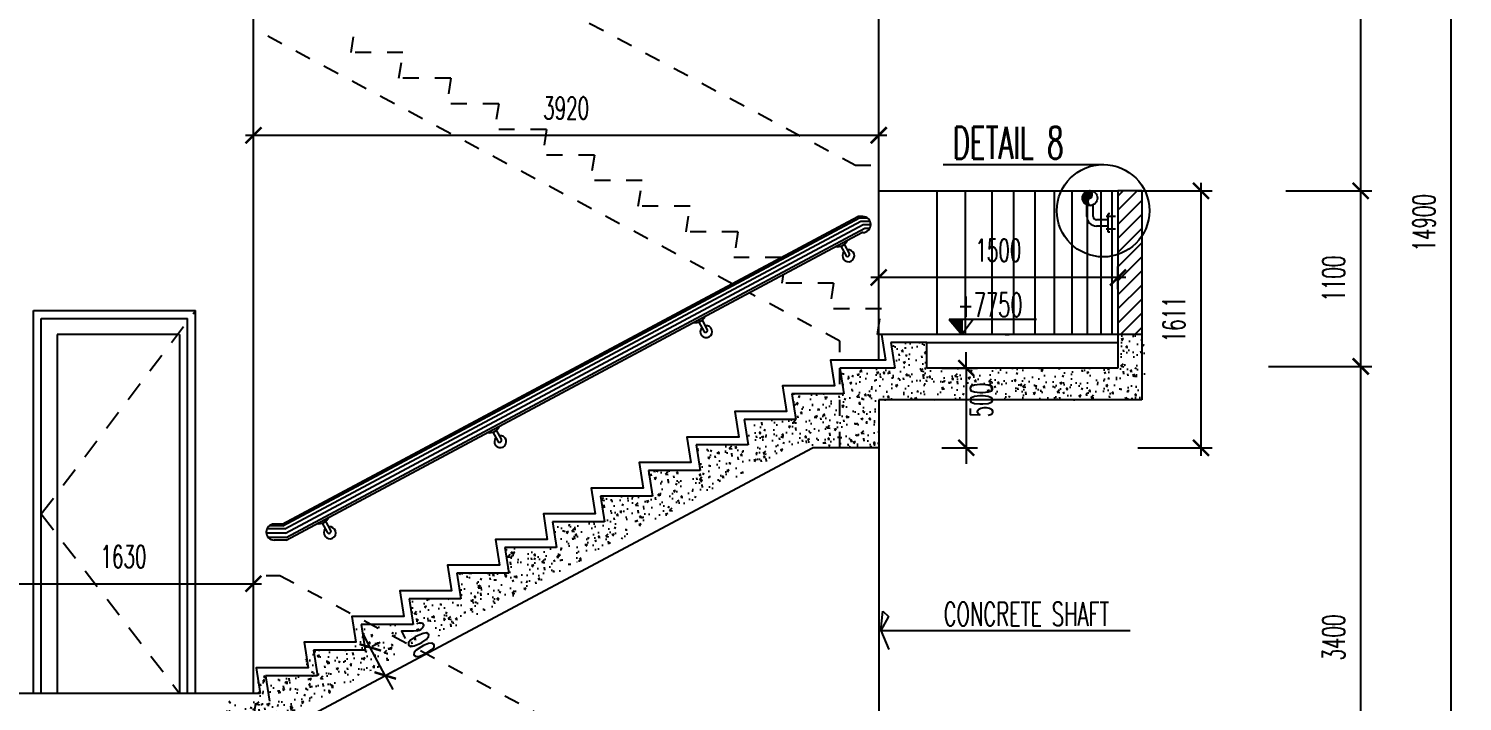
# Model space of a CAD drawing. Extents: x 417906 to 836305, y 43280 to 86914.
# Drawn here: x 418150.66 to 418159.65, y 43456.53 to 43460.75 of the extents above; entities that cross this region are included whole.
import ezdxf

# ---------------------------------------------------------------- set-up
doc = ezdxf.new("R2010")
doc.units = 0
doc.header["$MEASUREMENT"] = 0
doc.header["$PDMODE"] = 3
doc.header["$PDSIZE"] = 0.1
doc.linetypes.add('HIDDEN2', pattern=[0.1875, 0.125, -0.0625])
doc.layers.get('0').update_dxf_attribs({"linetype": 'CONTINUOUS'})
doc.layers.get('DEFPOINTS').update_dxf_attribs({"linetype": 'CONTINUOUS'})
for name, color, linetype in [('AC', 2, 'CONTINUOUS'), ('DIM', 4, 'CONTINUOUS'), ('DIM-OUT', 4, 'CONTINUOUS'), ('Dimout', 4, 'CONTINUOUS'), ('DOOR', 4, 'CONTINUOUS'), ('EL', 2, 'CONTINUOUS'), ('ELEV-LEV', 3, 'CONTINUOUS'), ('HAND', 2, 'CONTINUOUS'), ('HAT', 8, 'CONTINUOUS'), ('Hatch', 11, 'CONTINUOUS'), ('SHAFT', 3, 'CONTINUOUS'), ('TXT', 2, 'CONTINUOUS'), ('TXT2', 6, 'CONTINUOUS'), ('WALL', 6, 'CONTINUOUS'), ('WIN', 3, 'CONTINUOUS')]:
    doc.layers.add(name, color=color, linetype=linetype)
doc.styles.add('ROMANS', font='ROMANS.shx', dxfattribs={"width": 0.6})
doc.dimstyles.new('STANDARD in', dxfattribs={"dimtxt": 0.14, "dimasz": 0.1, "dimexe": 0.07, "dimexo": 0.05, "dimgap": 0.1, "dimtad": 1, "dimdec": 0, "dimlfac": 1000, "dimzin": 0, "dimdsep": 46, "dimtxsty": 'ROMANS', "dimblk": 'ARCHTICK', "dimcen": 0.05, "dimdle": 0.05, "dimclrd": 4, "dimclre": 4, "dimclrt": 2, "dimadec": 0, "dimazin": 0, "dimtfac": 1, "dimtdec": 0, "dimtmove": 2, "dimatfit": 3, "dimfxl": 0, "dimtolj": 1, "dimtzin": 0, "dimarcsym": 0})
pattern_1 = [(50, (0.018, 0), (0.14345203652, -0.012550426997), [0.015, -0.165]), (355, (0.018, 0), (-0.027750266723, 0.15043842674), [0.012, -0.132]), (100.4514, (0.02995, -0.00105), (0.115701876343, 0.13788790841), [0.012748038, -0.1402284224]), (46.1842, (0.018, 0.04), (0.213448209725, -0.033103802866), [0.0225, -0.2475]), (96.6356, (0.03579, 0.03724), (0.18693254111, 0.19482357418), [0.0191220576, -0.2103426]), (351.1842, (0.018, 0.04), (0.18693238903, 0.19482372019), [0.018, -0.198]), (21, (0.038, 0.03), (0.119381410424, -0.080523778133), [0.015, -0.165]), (326, (0.038, 0.03), (0.048663066384, 0.14503000901), [0.012, -0.132]), (71.4514, (0.04795, 0.02329), (0.168044525716, 0.06450609934), [0.012748038, -0.1402284224]), (37.5, (0.018, 0), (0.0024319710635, 0.066578770766), [0, -0.1304, 0, -0.134, 0, -0.1325]), (7.5, (0.018, 0), (0.052613907488, 0.078882342376), [0, -0.0764, 0, -0.1274, 0, -0.0505]), (327.5, (-0.0266, 0), (0.1067644872345, -0.004510974347), [0, -0.05, 0, -0.156, 0, -0.207]), (317.5, (-0.0466, 0), (0.116637233868, 0.020020996466), [0, -0.065, 0, -0.1036, 0, -0.147])]

# ---------------------------------------------------------------- blocks, each defined once
blk = doc.blocks.new('_ARCHTICK')
at = {"color": 0, "linetype": 'ByBlock', "const_width": 0.15}
blk.add_lwpolyline([(-0.5, -0.5), (0.5, 0.5)], dxfattribs=at)
blk = doc.blocks.new('*D70')
at = {"layer": 'DEFPOINTS', "color": 0}
for p in [(418158.3821, 43458.6347), (418159.0098, 43458.6347), (418158.3821, 43455.2347)]:
    blk.add_point(p, dxfattribs=at)
at = {"layer": 'DIM-OUT', "color": 4, "lineweight": -2}
for p, q in [((418158.4321, 43458.6347), (418159.0798, 43458.6347)), ((418159.0098, 43455.1847), (418159.0098, 43458.6847)), ((418158.4321, 43455.2347), (418159.0798, 43455.2347))]:
    blk.add_line(p, q, dxfattribs=at)
at = {"layer": 'DIM-OUT', "color": 4, "lineweight": -2, "xscale": 0.1, "yscale": 0.1, "zscale": 0.1}
for p, rotation in [((418159.0098, 43458.6347), 90), ((418159.0098, 43455.2347), 270)]:
    blk.add_blockref('_ARCHTICK', p, dxfattribs=dict(at, rotation=rotation))
at = {"layer": 'DIM-OUT', "color": 2, "insert": (418158.8398, 43456.9347), "char_height": 0.14, "attachment_point": 5, "rotation": 90, "style": 'ROMANS'}
blk.add_mtext('\\A1;3400', dxfattribs=at)
blk = doc.blocks.new('*D69')
at = {"layer": 'DEFPOINTS', "color": 0}
for p in [(418158.4902, 43459.7347), (418159.0092, 43459.7347), (418158.4902, 43458.6347)]:
    blk.add_point(p, dxfattribs=at)
at = {"layer": 'DIM-OUT', "color": 4, "lineweight": -2}
for p, q in [((418159.0092, 43458.5847), (418159.0092, 43459.7847)), ((418158.5402, 43459.7347), (418159.0792, 43459.7347)), ((418158.5402, 43458.6347), (418159.0792, 43458.6347))]:
    blk.add_line(p, q, dxfattribs=at)
at = {"layer": 'DIM-OUT', "color": 4, "lineweight": -2, "xscale": 0.1, "yscale": 0.1, "zscale": 0.1}
for p, rotation in [((418159.0092, 43459.7347), 90), ((418159.0092, 43458.6347), 270)]:
    blk.add_blockref('_ARCHTICK', p, dxfattribs=dict(at, rotation=rotation))
at = {"layer": 'DIM-OUT', "color": 2, "insert": (418158.8392, 43459.1847), "char_height": 0.14, "attachment_point": 5, "rotation": 90, "style": 'ROMANS'}
blk.add_mtext('\\A1;1100', dxfattribs=at)
blk = doc.blocks.new('*D68')
at = {"layer": 'DEFPOINTS', "color": 0}
for p in [(418158.4902, 43463.1347), (418159.0092, 43463.1347), (418158.4902, 43459.7347)]:
    blk.add_point(p, dxfattribs=at)
at = {"layer": 'DIM-OUT', "color": 4, "lineweight": -2}
for p, q in [((418158.5402, 43463.1347), (418159.0792, 43463.1347)), ((418159.0092, 43459.6847), (418159.0092, 43463.1847)), ((418158.5402, 43459.7347), (418159.0792, 43459.7347))]:
    blk.add_line(p, q, dxfattribs=at)
at = {"layer": 'DIM-OUT', "color": 4, "lineweight": -2, "xscale": 0.1, "yscale": 0.1, "zscale": 0.1}
for p, rotation in [((418159.0092, 43463.1347), 90), ((418159.0092, 43459.7347), 270)]:
    blk.add_blockref('_ARCHTICK', p, dxfattribs=dict(at, rotation=rotation))
at = {"layer": 'DIM-OUT', "color": 2, "insert": (418158.8392, 43461.4347), "char_height": 0.14, "attachment_point": 5, "rotation": 90, "style": 'ROMANS'}
blk.add_mtext('\\A1;3400', dxfattribs=at)
blk = doc.blocks.new('*D64')
at = {"layer": 'DEFPOINTS', "color": 0}
for p in [(418159.0574, 43466.9847), (418159.5764, 43466.9847), (418159.0574, 43452.0847)]:
    blk.add_point(p, dxfattribs=at)
at = {"layer": 'DIM-OUT', "color": 4, "lineweight": -2}
for p, q in [((418159.1074, 43466.9847), (418159.6464, 43466.9847)), ((418159.5764, 43452.0347), (418159.5764, 43467.0347)), ((418159.1074, 43452.0847), (418159.6464, 43452.0847))]:
    blk.add_line(p, q, dxfattribs=at)
at = {"layer": 'DIM-OUT', "color": 4, "lineweight": -2, "xscale": 0.1, "yscale": 0.1, "zscale": 0.1}
for p, rotation in [((418159.5764, 43466.9847), 90), ((418159.5764, 43452.0847), 270)]:
    blk.add_blockref('_ARCHTICK', p, dxfattribs=dict(at, rotation=rotation))
at = {"layer": 'DIM-OUT', "color": 2, "insert": (418159.4064, 43459.5347), "char_height": 0.14, "attachment_point": 5, "rotation": 90, "style": 'ROMANS'}
blk.add_mtext('\\A1;14900', dxfattribs=at)
blk = doc.blocks.new('*D155')
at = {"layer": 'DEFPOINTS', "color": 0}
for p in [(418156.3327, 43458.624), (418156.3327, 43458.124), (418156.5361, 43458.124)]:
    blk.add_point(p, dxfattribs=at)
at = {"layer": 'Hatch', "color": 4, "lineweight": -2}
for p, q in [((418156.5361, 43458.624), (418156.5361, 43458.724)), ((418156.3827, 43458.624), (418156.6061, 43458.624)), ((418156.5361, 43458.624), (418156.5361, 43458.124)), ((418156.3827, 43458.124), (418156.6061, 43458.124)), ((418156.5361, 43458.124), (418156.5361, 43458.024))]:
    blk.add_line(p, q, dxfattribs=at)
at = {"layer": 'Hatch', "color": 4, "lineweight": -2, "xscale": 0.1, "yscale": 0.1, "zscale": 0.1}
for p, rotation in [((418156.5361, 43458.624), 270), ((418156.5361, 43458.124), 90)]:
    blk.add_blockref('_ARCHTICK', p, dxfattribs=dict(at, rotation=rotation))
at = {"layer": 'Hatch', "color": 2, "insert": (418156.6312, 43458.424), "char_height": 0.14, "attachment_point": 5, "rotation": 90, "style": 'ROMANS'}
blk.add_mtext('\\A1;500', dxfattribs=at)
blk = doc.blocks.new('*D158')
at = {"layer": 'DEFPOINTS', "color": 0}
for p in [(418157.5625, 43459.7347), (418157.5625, 43458.124), (418158.008, 43458.124)]:
    blk.add_point(p, dxfattribs=at)
at = {"layer": 'Hatch', "color": 4, "lineweight": -2}
for p, q in [((418158.008, 43459.7847), (418158.008, 43458.074)), ((418157.6125, 43459.7347), (418158.078, 43459.7347)), ((418157.6125, 43458.124), (418158.078, 43458.124))]:
    blk.add_line(p, q, dxfattribs=at)
at = {"layer": 'Hatch', "color": 4, "lineweight": -2, "xscale": 0.1, "yscale": 0.1, "zscale": 0.1}
for p, rotation in [((418158.008, 43459.7347), 90), ((418158.008, 43458.124), 270)]:
    blk.add_blockref('_ARCHTICK', p, dxfattribs=dict(at, rotation=rotation))
at = {"layer": 'Hatch', "color": 2, "insert": (418157.838, 43458.9293), "char_height": 0.14, "attachment_point": 5, "rotation": 90, "style": 'ROMANS'}
blk.add_mtext('\\A1;1611', dxfattribs=at)
blk = doc.blocks.new('*D160')
at = {"layer": 'DEFPOINTS', "color": 0}
for p in [(418152.0678, 43460.0646), (418155.9878, 43460.0837), (418155.9878, 43460.0646)]:
    blk.add_point(p, dxfattribs=at)
at = {"layer": 'Hatch', "color": 4, "lineweight": -2}
for p, q in [((418152.0678, 43460.1146), (418152.0678, 43460.1537)), ((418155.9878, 43460.1146), (418155.9878, 43460.1537)), ((418152.0178, 43460.0837), (418156.0378, 43460.0837))]:
    blk.add_line(p, q, dxfattribs=at)
at = {"layer": 'Hatch', "color": 4, "lineweight": -2, "xscale": 0.1, "yscale": 0.1, "zscale": 0.1, "rotation": 180}
blk.add_blockref('_ARCHTICK', (418152.0678, 43460.0837), dxfattribs=at)
at = {"layer": 'Hatch', "color": 4, "lineweight": -2, "xscale": 0.1, "yscale": 0.1, "zscale": 0.1}
blk.add_blockref('_ARCHTICK', (418155.9878, 43460.0837), dxfattribs=at)
at = {"layer": 'Hatch', "color": 2, "insert": (418154.0278, 43460.2537), "char_height": 0.14, "attachment_point": 5, "style": 'ROMANS'}
blk.add_mtext('\\A1;3920', dxfattribs=at)
blk = doc.blocks.new('*D161')
at = {"layer": 'DEFPOINTS', "color": 0}
for p in [(418155.9878, 43459.1918), (418155.9878, 43459.0691), (418157.4875, 43459.0691)]:
    blk.add_point(p, dxfattribs=at)
at = {"layer": 'Hatch', "color": 4, "lineweight": -2}
for p, q in [((418155.9878, 43459.1191), (418155.9878, 43459.2618)), ((418157.4875, 43459.1191), (418157.4875, 43459.2618)), ((418157.5375, 43459.1918), (418155.9378, 43459.1918))]:
    blk.add_line(p, q, dxfattribs=at)
at = {"layer": 'Hatch', "color": 4, "lineweight": -2, "xscale": 0.1, "yscale": 0.1, "zscale": 0.1, "rotation": 180}
blk.add_blockref('_ARCHTICK', (418155.9878, 43459.1918), dxfattribs=at)
at = {"layer": 'Hatch', "color": 4, "lineweight": -2, "xscale": 0.1, "yscale": 0.1, "zscale": 0.1}
blk.add_blockref('_ARCHTICK', (418157.4875, 43459.1918), dxfattribs=at)
at = {"layer": 'Hatch', "color": 2, "insert": (418156.7376, 43459.3618), "char_height": 0.14, "attachment_point": 5, "style": 'ROMANS'}
blk.add_mtext('\\A1;1500', dxfattribs=at)
blk = doc.blocks.new('*D162')
at = {"layer": 'DEFPOINTS', "color": 0}
for p in [(418152.0678, 43457.2713), (418150.4379, 43457.0347), (418152.0678, 43457.0347)]:
    blk.add_point(p, dxfattribs=at)
at = {"layer": 'Hatch', "color": 4, "lineweight": -2}
for p, q in [((418150.3879, 43457.2713), (418152.1178, 43457.2713)), ((418150.4379, 43457.0847), (418150.4379, 43457.3413)), ((418152.0678, 43457.0847), (418152.0678, 43457.3413))]:
    blk.add_line(p, q, dxfattribs=at)
at = {"layer": 'Hatch', "color": 4, "lineweight": -2, "xscale": 0.1, "yscale": 0.1, "zscale": 0.1, "rotation": 180}
blk.add_blockref('_ARCHTICK', (418150.4379, 43457.2713), dxfattribs=at)
at = {"layer": 'Hatch', "color": 4, "lineweight": -2, "xscale": 0.1, "yscale": 0.1, "zscale": 0.1}
blk.add_blockref('_ARCHTICK', (418152.0678, 43457.2713), dxfattribs=at)
at = {"layer": 'Hatch', "color": 2, "insert": (418151.2529, 43457.4413), "char_height": 0.14, "attachment_point": 5, "style": 'ROMANS'}
blk.add_mtext('\\A1;1630', dxfattribs=at)
blk = doc.blocks.new('*D171')
at = {"layer": 'DEFPOINTS', "color": 0}
for p in [(418152.7685, 43456.8561), (418152.8002, 43456.873), (418152.8625, 43456.6798)]:
    blk.add_point(p, dxfattribs=at)
at = {"layer": 'Hatch', "color": 4, "lineweight": -2}
for p, q in [((418152.8002, 43456.873), (418152.7532, 43456.9612)), ((418152.8941, 43456.6967), (418152.8002, 43456.873)), ((418152.8127, 43456.8796), (418152.862, 43456.9059)), ((418152.9066, 43456.7033), (418152.9559, 43456.7296)), ((418152.8941, 43456.6967), (418152.9412, 43456.6084))]:
    blk.add_line(p, q, dxfattribs=at)
at = {"layer": 'Hatch', "color": 4, "lineweight": -2, "xscale": 0.1, "yscale": 0.1, "zscale": 0.1}
for p, rotation in [((418152.8002, 43456.873), 298.046619876071), ((418152.8941, 43456.6967), 118.0466198760709)]:
    blk.add_blockref('_ARCHTICK', p, dxfattribs=dict(at, rotation=rotation))
at = {"layer": 'Hatch', "color": 2, "insert": (418153.1031, 43456.9212), "char_height": 0.14, "attachment_point": 5, "rotation": 298.04662, "style": 'ROMANS'}
blk.add_mtext('\\A1;200', dxfattribs=at)

msp = doc.modelspace()

# ---------------------------------------------------------------- hatches: boundary and pattern name
at = {"layer": 'ELEV-LEV', "linetype": 'Continuous'}
h = msp.add_hatch(dxfattribs=at)
h.set_pattern_fill('ANSI31', color=6, scale=0.0152, angle=450, style=0)
h.set_pattern_definition([(135, (418090.2818572, 43470.0927124), (-0.001343502884, -0.001343502884), [])])
h.paths.add_polyline_path([(418156.4297, 43458.9289), (418156.5077, 43458.8347), (418156.5077, 43458.9289)])
at = {"layer": 'Hatch'}
h = msp.add_hatch(dxfattribs=at)
h.set_pattern_fill('STEEL', color=256, scale=0.01875, style=0)
h.set_pattern_definition([(315, (418868.793407, 42175.843092), (-0.0016572815184, -0.0016572815184), []), (315, (418868.793407, 42175.8419202), (-0.0016572815184, -0.0016572815184), [])])
h.paths.add_polyline_path([(418157.3167, 43459.6432, -0.009923), (418157.3148, 43459.643), (418157.3088, 43459.643, -0.172234), (418157.28, 43459.6554), (418157.28, 43459.7244, -0.158536), (418157.3063, 43459.7365, -0.728065), (418157.3121, 43459.6897, 0.711609)])
h.paths.add_polyline_path([(418157.28, 43459.6554, -0.209118), (418157.2649, 43459.6899, -0.209118), (418157.28, 43459.7244)])
h = msp.add_hatch(dxfattribs=at)
h.set_pattern_fill('ANSI31', color=256, scale=0.5, style=0)
h.set_pattern_definition([(45, (50.162484, 0), (-0.044194173824, 0.044194173824), [])])
h.paths.add_polyline_path([(418157.6375, 43459.7347), (418157.4875, 43459.7347), (418157.4875, 43458.8347), (418157.6375, 43458.8347)])
h = msp.add_hatch(dxfattribs=at)
h.set_pattern_fill('AR-CONC', color=256, scale=0.02, style=0)
h.set_pattern_definition(pattern_1)
h.paths.add_polyline_path([(418155.9878, 43458.424), (418157.6555, 43458.424), (418157.6555, 43458.8347), (418157.5055, 43458.8347), (418157.5055, 43458.624), (418156.2885, 43458.624), (418156.2885, 43458.7847), (418156.0635, 43458.7847), (418156.0885, 43458.624), (418155.7435, 43458.624), (418155.7685, 43458.4633), (418155.4435, 43458.4633), (418155.4685, 43458.3025), (418155.4685, 43458.124), (418155.9878, 43458.124)])
h.paths.add_polyline_path([(418156.5262, 43458.281), (418156.5262, 43458.567), (418156.7362, 43458.567), (418156.7362, 43458.281)], flags=25)
h = msp.add_hatch(dxfattribs=at)
h.set_pattern_fill('AR-CONC', color=256, scale=0.02, style=0)
h.set_pattern_definition(pattern_1)
h.paths.add_polyline_path([(418155.4444, 43458.124), (418155.4685, 43458.124), (418155.4685, 43458.3025), (418155.1435, 43458.3025), (418155.1685, 43458.1418), (418154.8435, 43458.1418), (418154.8685, 43457.9811), (418154.5435, 43457.9811), (418154.5685, 43457.8204), (418154.2435, 43457.8204), (418154.2685, 43457.6597), (418153.9435, 43457.6597), (418153.9685, 43457.499), (418153.6435, 43457.499), (418153.6685, 43457.3383), (418153.3435, 43457.3383), (418153.3685, 43457.1775), (418153.0435, 43457.1775), (418153.0685, 43457.0168), (418152.8076, 43457.0168), (418153.0865, 43456.8678)])
h = msp.add_hatch(dxfattribs=at)
h.set_pattern_fill('AR-CONC', color=256, scale=0.02, style=0)
h.set_pattern_definition([(50, (0.018, -0.05), (0.14345203652, -0.012550426997), [0.015, -0.165]), (355, (0.018, -0.05), (-0.027750266723, 0.15043842674), [0.012, -0.132]), (100.4514, (0.02995, -0.05105), (0.115701876343, 0.13788790841), [0.012748038, -0.1402284224]), (46.1842, (0.018, -0.01), (0.213448209725, -0.033103802866), [0.0225, -0.2475]), (96.6356, (0.03579, -0.01276), (0.18693254111, 0.19482357418), [0.0191220576, -0.2103426]), (351.1842, (0.018, -0.01), (0.18693238903, 0.19482372019), [0.018, -0.198]), (21, (0.038, -0.02), (0.119381410424, -0.080523778133), [0.015, -0.165]), (326, (0.038, -0.02), (0.048663066384, 0.14503000901), [0.012, -0.132]), (71.4514, (0.04795, -0.02671), (0.168044525716, 0.06450609934), [0.012748038, -0.1402284224]), (37.5, (0.018, -0.05), (0.0024319710635, 0.066578770766), [0, -0.1304, 0, -0.134, 0, -0.1325]), (7.5, (0.018, -0.05), (0.052613907488, 0.078882342376), [0, -0.0764, 0, -0.1274, 0, -0.0505]), (327.5, (-0.0266, -0.05), (0.1067644872345, -0.004510974347), [0, -0.05, 0, -0.156, 0, -0.207]), (317.5, (-0.0466, -0.05), (0.116637233868, 0.020020996466), [0, -0.065, 0, -0.1036, 0, -0.147])])
h.paths.add_polyline_path([(418152.3851, 43456.8561), (418152.4101, 43456.6954), (418152.0851, 43456.6954), (418152.1101, 43456.5347), (418152.0851, 43456.5347), (418152.0678, 43456.423), (418152.0678, 43456.374), (418152.1471, 43456.374), (418153.0334, 43456.8462), (418152.714, 43457.0168), (418152.6851, 43457.0168), (418152.7101, 43456.8561)])
h = msp.add_hatch(dxfattribs=at)
h.set_pattern_fill('AR-CONC', color=256, scale=0.02, style=0)
h.set_pattern_definition(pattern_1)
h.paths.add_polyline_path([(418152.3178, 43456.3896), (418152.3822, 43456.424), (418152.0675, 43456.424), (418152.0847, 43456.5347), (418152.0341, 43456.5347), (418152.0341, 43456.5347), (418151.8685, 43456.5347), (418151.8685, 43456.374), (418150.4549, 43456.374), (418150.4549, 43456.5847), (418150.3049, 43456.5847), (418150.3049, 43456.174), (418152.0678, 43456.174), (418152.0678, 43455.874), (418152.3178, 43455.874)])
h.paths.add_polyline_path([(418151.6371, 43455.981), (418151.6371, 43456.267), (418151.8471, 43456.267), (418151.8471, 43455.981)], flags=25)

# ---------------------------------------------------------------- linework, layer by layer
at = {"layer": 'AC'}
msp.add_circle((418157.3118, 43459.6899), 0.047, dxfattribs=at)
for centre, start, end in [((418157.3016, 43459.7122), 294.83456, 79.06271), ((418157.3225, 43459.6673), 114.83456, 256.57848)]:
    msp.add_arc(centre, 0.0248, start, end, dxfattribs=at)
at = {"layer": 'DIM', "color": 6}
msp.add_line((418156.3911, 43459.9005), (418157.3982, 43459.9005), dxfattribs=at)
msp.add_circle((418157.3946, 43459.6108), 0.2898, dxfattribs=at)
at = {"layer": 'Dimout'}
msp.add_line((418156.0015, 43456.9785), (418157.5647, 43456.9785), dxfattribs=at)
at = {"layer": 'DOOR', "linetype": 'HIDDEN2'}
for q in [(418151.7049, 43458.9847), (418151.6049, 43456.5847)]:
    msp.add_line((418150.7379, 43457.7097), q, dxfattribs=at)
at = {"layer": 'DOOR'}
for p, q in [((418150.8379, 43458.8347), (418150.8379, 43456.5847)), ((418151.6049, 43458.8347), (418150.8379, 43458.8347)), ((418151.6049, 43458.8347), (418151.6049, 43456.5847))]:
    msp.add_line(p, q, dxfattribs=at)
at = {"layer": 'EL', "color": 6}
for p, q in [((418157.6375, 43459.7347), (418157.4875, 43459.7347)), ((418157.4875, 43459.7347), (418157.4875, 43458.8347)), ((418157.6375, 43459.7347), (418157.6375, 43458.424)), ((418157.6375, 43458.8347), (418156.0051, 43458.8347)), ((418157.4875, 43458.8347), (418157.4875, 43458.624)), ((418156.2885, 43458.7847), (418156.0635, 43458.7847)), ((418156.0635, 43458.7847), (418156.0885, 43458.624)), ((418156.2885, 43458.624), (418156.2885, 43458.7847)), ((418156.0885, 43458.624), (418155.7435, 43458.624)), ((418155.7435, 43458.624), (418155.7685, 43458.4633)), ((418157.4875, 43458.624), (418156.2885, 43458.624)), ((418155.7685, 43458.4633), (418155.4435, 43458.4633)), ((418155.4435, 43458.4633), (418155.4685, 43458.3025)), ((418157.6375, 43458.424), (418155.9878, 43458.424)), ((418155.4685, 43458.3025), (418155.1435, 43458.3025)), ((418155.1435, 43458.3025), (418155.1685, 43458.1418)), ((418152.3178, 43456.3896), (418155.5732, 43458.124)), ((418155.1685, 43458.1418), (418154.8435, 43458.1418)), ((418154.8435, 43458.1418), (418154.8685, 43457.9811)), ((418155.9878, 43458.124), (418155.5732, 43458.124)), ((418154.8685, 43457.9811), (418154.5435, 43457.9811)), ((418154.5435, 43457.9811), (418154.5685, 43457.8204)), ((418154.5685, 43457.8204), (418154.2435, 43457.8204)), ((418154.2435, 43457.8204), (418154.2685, 43457.6597)), ((418154.2685, 43457.6597), (418153.9435, 43457.6597)), ((418153.9435, 43457.6597), (418153.9685, 43457.499)), ((418153.9685, 43457.499), (418153.6435, 43457.499)), ((418153.6435, 43457.499), (418153.6685, 43457.3383)), ((418153.6685, 43457.3383), (418153.3435, 43457.3383)), ((418153.3435, 43457.3383), (418153.3685, 43457.1775)), ((418153.3685, 43457.1775), (418153.0435, 43457.1775)), ((418153.0435, 43457.1775), (418153.0685, 43457.0168)), ((418153.0685, 43457.0168), (418152.7435, 43457.0168)), ((418152.7435, 43457.0168), (418152.7685, 43456.8561)), ((418152.7685, 43456.8561), (418152.4435, 43456.8561)), ((418152.4435, 43456.8561), (418152.4685, 43456.6954)), ((418152.4685, 43456.6954), (418152.1435, 43456.6954)), ((418152.1435, 43456.6954), (418152.1685, 43456.5347))]:
    msp.add_line(p, q, dxfattribs=at)
msp.add_lwpolyline([(418156.0051, 43458.8347), (418156.0301, 43458.674), (418155.6851, 43458.674), (418155.7101, 43458.5133), (418155.3851, 43458.5133), (418155.4101, 43458.3525), (418155.0851, 43458.3525), (418155.1101, 43458.1918), (418154.7851, 43458.1918), (418154.8101, 43458.0311), (418154.4851, 43458.0311), (418154.5101, 43457.8704), (418154.1851, 43457.8704), (418154.2101, 43457.7097), (418153.8851, 43457.7097), (418153.9101, 43457.549), (418153.5851, 43457.549), (418153.6101, 43457.3883), (418153.2851, 43457.3883), (418153.3101, 43457.2275), (418152.9851, 43457.2275), (418153.0101, 43457.0668), (418152.6851, 43457.0668), (418152.7101, 43456.9061), (418152.3851, 43456.9061), (418152.4101, 43456.7454), (418152.0851, 43456.7454), (418152.1101, 43456.5847)], dxfattribs=at)
at = {"layer": 'ELEV-LEV', "color": 6}
for p, q in [((418156.9771, 43458.9289), (418156.4297, 43458.9289)), ((418156.4297, 43458.9289), (418156.5077, 43458.8347)), ((418156.5804, 43458.9289), (418156.5077, 43458.8347)), ((418156.5077, 43458.9289), (418156.5077, 43458.8347))]:
    msp.add_line(p, q, dxfattribs=at)
at = {"layer": 'HAND'}
for p, q in [((418157.2925, 43459.5743), (418157.2925, 43459.6471)), ((418157.3325, 43459.5743), (418157.3325, 43459.6477)), ((418157.4264, 43459.5543), (418157.3525, 43459.5543)), ((418157.413, 43459.5764), (418157.4717, 43459.5764)), ((418157.4375, 43459.5918), (418157.4264, 43459.5918)), ((418157.4264, 43459.4768), (418157.4264, 43459.5918)), ((418157.4264, 43459.5143), (418157.3525, 43459.5143)), ((418157.413, 43459.4966), (418157.4717, 43459.4966)), ((418157.4375, 43459.4768), (418157.4264, 43459.4768))]:
    msp.add_line(p, q, dxfattribs=at)
for radius in [0.06, 0.02]:
    msp.add_arc((418157.3525, 43459.5743), radius, 180, 270, dxfattribs=at)
at = {"layer": 'HAT', "color": 254}
for p, q in [((418155.9878, 43459.7347), (418157.4875, 43459.7347)), ((418156.3517, 43459.7347), (418156.3517, 43458.8347)), ((418156.5288, 43459.7347), (418156.5288, 43458.8347)), ((418156.6978, 43459.7347), (418156.6978, 43458.8347)), ((418156.8327, 43459.7347), (418156.8327, 43458.8347)), ((418156.9669, 43459.7347), (418156.9669, 43458.8347)), ((418157.0876, 43459.7347), (418157.0876, 43458.8347)), ((418157.1976, 43459.7347), (418157.1976, 43458.8347)), ((418157.2942, 43459.7347), (418157.2942, 43458.8347)), ((418157.38, 43459.7347), (418157.38, 43458.8347)), ((418157.4498, 43459.7347), (418157.4498, 43458.8347))]:
    msp.add_line(p, q, dxfattribs=at)
at = {"layer": 'Hatch', "linetype": 'ByBlock', "ltscale": 0.3}
for p, q in [((418152.2526, 43457.6343), (418155.8679, 43459.5657)), ((418152.2653, 43457.6166), (418155.875, 43459.545)), ((418152.2681, 43457.5894), (418155.8893, 43459.524)), ((418155.8679, 43459.5657), (418155.9154, 43459.5657)), ((418155.875, 43459.545), (418155.9331, 43459.545)), ((418155.8893, 43459.524), (418155.9378, 43459.524)), ((418152.2721, 43457.5622), (418155.9013, 43459.501)), ((418155.9013, 43459.501), (418155.9322, 43459.501)), ((418152.2526, 43457.6343), (418152.1662, 43457.6343)), ((418152.2681, 43457.5894), (418152.148, 43457.5894)), ((418152.2653, 43457.6166), (418152.1523, 43457.6166)), ((418152.2721, 43457.5622), (418152.1602, 43457.5622))]:
    msp.add_line(p, q, dxfattribs=at)
at = {"layer": 'Hatch'}
for p, q in [((418156.2885, 43458.7847), (418157.4875, 43458.7847)), ((418152.1101, 43456.5847), (418150.4379, 43456.5847))]:
    msp.add_line(p, q, dxfattribs=at)
at = {"layer": 'SHAFT', "linetype": 'HIDDEN2', "ltscale": 0.3}
for p, q in [((418155.0693, 43459.1528), (418152.0678, 43460.7519)), ((418152.6801, 43460.6025), (418152.7051, 43460.7633)), ((418153.0051, 43460.6025), (418152.6801, 43460.6025)), ((418152.9801, 43460.4418), (418153.0051, 43460.6025)), ((418153.3051, 43460.4418), (418152.9801, 43460.4418)), ((418153.3051, 43460.4418), (418153.2801, 43460.2811)), ((418153.6051, 43460.2811), (418153.2801, 43460.2811)), ((418153.6051, 43460.2811), (418153.5801, 43460.1204)), ((418153.9051, 43460.1204), (418153.5801, 43460.1204)), ((418153.9051, 43460.1204), (418153.8801, 43459.9597)), ((418154.2051, 43459.9597), (418153.8801, 43459.9597)), ((418154.2051, 43459.9597), (418154.1801, 43459.799)), ((418154.5051, 43459.799), (418154.1801, 43459.799)), ((418154.4801, 43459.6383), (418154.5051, 43459.799)), ((418154.8051, 43459.6383), (418154.4801, 43459.6383)), ((418154.7801, 43459.4775), (418154.8051, 43459.6383)), ((418155.1051, 43459.4775), (418154.7801, 43459.4775)), ((418155.1051, 43459.4775), (418155.0801, 43459.3168)), ((418155.3763, 43459.3168), (418155.0801, 43459.3168)), ((418155.3885, 43459.21), (418155.3801, 43459.1561)), ((418155.7051, 43459.1561), (418155.3801, 43459.1561)), ((418155.7051, 43459.1561), (418155.6801, 43458.9954)), ((418155.7435, 43458.7937), (418155.1756, 43459.0962)), ((418156.0051, 43458.9954), (418155.6801, 43458.9954)), ((418155.9801, 43458.8347), (418156.0051, 43458.9954)), ((418155.7435, 43458.124), (418155.7435, 43458.7937)), ((418152.0925, 43456.5847), (418151.7475, 43456.5847)), ((418152.0675, 43456.424), (418152.0925, 43456.5847))]:
    msp.add_line(p, q, dxfattribs=at)
at = {"layer": 'SHAFT', "linetype": 'ByBlock', "ltscale": 0.3}
for p, q in [((418152.2476, 43457.6454), (418155.8576, 43459.574)), ((418155.8878, 43459.574), (418155.8576, 43459.574)), ((418152.2727, 43457.5454), (418155.8827, 43459.474)), ((418155.8878, 43459.474), (418155.8827, 43459.474)), ((418156.0051, 43458.8347), (418155.9801, 43458.8347)), ((418156.7794, 43458.8347), (418156.8044, 43458.8347)), ((418152.2476, 43457.6454), (418152.1976, 43457.6454)), ((418152.2727, 43457.5454), (418152.1976, 43457.5454))]:
    msp.add_line(p, q, dxfattribs=at)
at = {"layer": 'SHAFT', "linetype": 'HIDDEN2', "ltscale": 0.3}
for points in [[(418152.1476, 43461.824), (418152.2326, 43461.824), (418155.8426, 43459.8954), (418155.9378, 43459.8954)], [(418152.1476, 43457.324), (418152.2326, 43457.324), (418155.8426, 43455.3954), (418155.9378, 43455.3954)]]:
    msp.add_lwpolyline(points, dxfattribs=at)
at = {"layer": 'SHAFT', "linetype": 'ByBlock', "ltscale": 0.3}
for points in [[(418155.7503, 43459.3885), (418155.7811, 43459.3312, 1), (418155.8037, 43459.3433), (418155.7726, 43459.401)], [(418154.8596, 43458.9126), (418154.8905, 43458.8554, 1), (418154.913, 43458.8675), (418154.8819, 43458.9252)], [(418153.5685, 43458.2226), (418153.5993, 43458.1653, 1), (418153.6218, 43458.1774), (418153.5908, 43458.2352)], [(418152.4993, 43457.6517), (418152.5301, 43457.5944, 1), (418152.5526, 43457.6065), (418152.5216, 43457.6643)]]:
    msp.add_lwpolyline(points, format="xyb", dxfattribs=at)
for centre, radius, start, end in [((418155.8878, 43459.524), 0.05, 270, 90), ((418155.7274, 43459.455), 0.0704, 261.42747, 335.15159), ((418155.7973, 43459.3281), 0.0375, 138.22018, 98.35889), ((418154.8367, 43458.9792), 0.0704, 261.42747, 335.15159), ((418154.9067, 43458.8523), 0.0375, 138.22018, 98.35889), ((418153.5456, 43458.2891), 0.0704, 261.42747, 335.15159), ((418153.6155, 43458.1622), 0.0375, 138.22018, 98.35889), ((418152.1976, 43457.5954), 0.05, 90, 270), ((418152.4764, 43457.7182), 0.0704, 261.42747, 335.15159), ((418152.5463, 43457.5913), 0.0375, 138.22018, 98.35889)]:
    msp.add_arc(centre, radius, start, end, dxfattribs=at)
at = {"layer": 'TXT2'}
msp.add_line((418156.0015, 43456.9785), (418156.0505, 43456.8586), dxfattribs=at)
msp.add_lwpolyline([(418156.013, 43457.1001), (418156.0498, 43457.0673), (418156.0015, 43456.9785)], close=True, dxfattribs=at)
at = {"layer": 'WALL'}
for p, q in [((418155.9878, 43458.674), (418155.9878, 43462.9701)), ((418152.0678, 43456.5847), (418152.0678, 43460.9547)), ((418155.9878, 43458.424), (418155.9878, 43454.174))]:
    msp.add_line(p, q, dxfattribs=at)
at = {"layer": 'WIN', "color": 4}
for p, q in [((418150.6879, 43456.5847), (418150.6879, 43458.9847)), ((418150.6879, 43458.9847), (418151.7049, 43458.9847)), ((418151.7049, 43456.5847), (418151.7049, 43458.9847)), ((418150.7379, 43458.9347), (418151.6549, 43458.9347)), ((418150.7379, 43456.5847), (418150.7379, 43458.9347)), ((418151.6549, 43456.5847), (418151.6549, 43458.9347))]:
    msp.add_line(p, q, dxfattribs=at)

# ---------------------------------------------------------------- texts
at = {"layer": 'TXT', "color": 6, "style": 'ROMANS', "width": 0.6}
msp.add_text('DETAIL 8', height=0.2, dxfattribs=at).set_placement((418156.4519, 43459.9367))
at = {"layer": 'TXT', "style": 'ROMANS', "width": 0.6}
for s, height, p in [('+7750', 0.14897, (418156.4835, 43458.9458)), ('CONCRETE SHAFT', 0.148966, (418156.3947, 43457.0074))]:
    msp.add_text(s, height=height, dxfattribs=at).set_placement(p)

# ---------------------------------------------------------------- dimensions: what is measured, and where the dimension line sits
at = {"layer": 'DIM-OUT'}
for base, p1, p2, picture, middle in [((418159.5764, 43466.9847), (418159.0574, 43452.0847), (418159.0574, 43466.9847), '*D64', (418159.4064, 43459.5347)), ((418159.0092, 43463.1347), (418158.4902, 43459.7347), (418158.4902, 43463.1347), '*D68', (418158.8392, 43461.4347)), ((418159.0092, 43459.7347), (418158.4902, 43458.6347), (418158.4902, 43459.7347), '*D69', (418158.8392, 43459.1847)), ((418159.0098, 43458.6347), (418158.3821, 43455.2347), (418158.3821, 43458.6347), '*D70', (418158.8398, 43456.9347))]:
    dim = msp.add_linear_dim(base=base, p1=p1, p2=p2, angle=90, dimstyle='STANDARD in', dxfattribs=at)
    dim.commit()
    dim.dimension.update_dxf_attribs({"geometry": picture, "text_midpoint": middle})
at = {"layer": 'Hatch'}
for base, p1, p2, picture, middle in [((418155.9878, 43460.0837), (418152.0678, 43460.0646), (418155.9878, 43460.0646), '*D160', (418154.0278, 43460.2537)), ((418155.9878, 43459.1918), (418157.4875, 43459.0691), (418155.9878, 43459.0691), '*D161', (418156.7376, 43459.3618)), ((418152.0678, 43457.2713), (418150.4379, 43457.0347), (418152.0678, 43457.0347), '*D162', (418151.2529, 43457.4413))]:
    dim = msp.add_linear_dim(base=base, p1=p1, p2=p2, dimstyle='STANDARD in', dxfattribs=at)
    dim.commit()
    dim.dimension.update_dxf_attribs({"geometry": picture, "text_midpoint": middle})
dim = msp.add_linear_dim(base=(418158.008, 43458.124), p1=(418157.5625, 43459.7347), p2=(418157.5625, 43458.124), angle=90, dimstyle='STANDARD in', dxfattribs=at)
dim.commit()
dim.dimension.update_dxf_attribs({"geometry": '*D158', "text_midpoint": (418157.838, 43458.9293)})
dim = msp.add_linear_dim(base=(418156.5361, 43458.124), p1=(418156.3327, 43458.624), p2=(418156.3327, 43458.124), angle=90, dimstyle='STANDARD in', dxfattribs=at)
dim.commit()
dim.dimension.update_dxf_attribs({"geometry": '*D155', "text_midpoint": (418156.6312, 43458.424), "dimtype": 160})
dim = msp.add_aligned_dim(p1=(418152.8625, 43456.6798), p2=(418152.7685, 43456.8561), distance=-0.0359, dimstyle='STANDARD in', dxfattribs=at)
dim.commit()
dim.dimension.update_dxf_attribs({"geometry": '*D171', "text_midpoint": (418153.1031, 43456.9212)})

doc.saveas('drawing.dxf')
